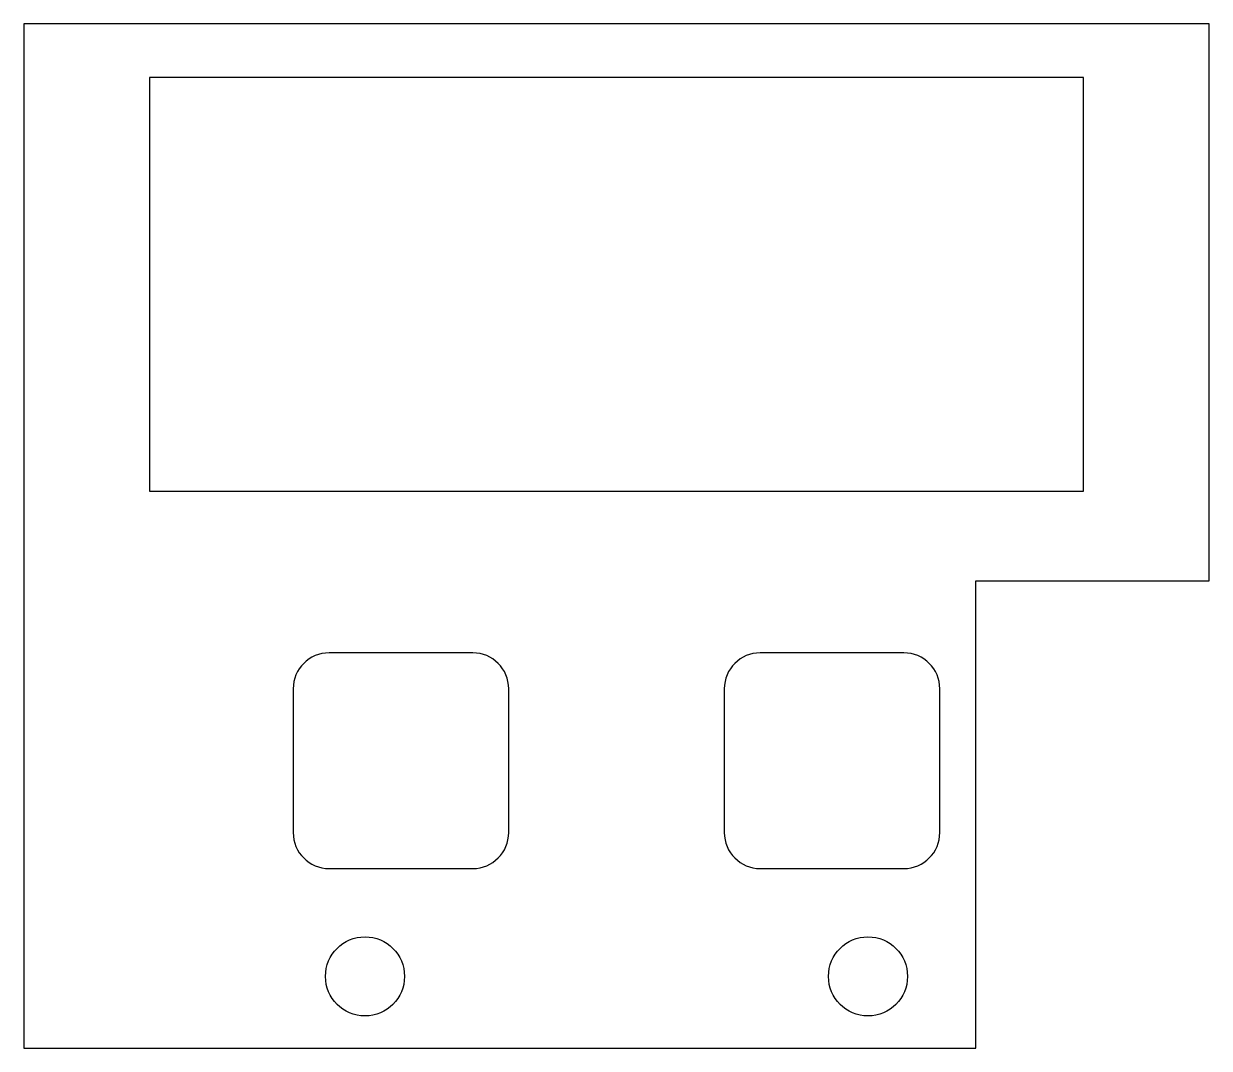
# Model space of a CAD drawing. Header units: millimetres. Extents: x -16.5 to 16.5, y -14.2 to 14.2.
import ezdxf

# ---------------------------------------------------------------- set-up
doc = ezdxf.new("R2010")
doc.units = ezdxf.units.MM

msp = doc.modelspace()

# ---------------------------------------------------------------- linework, layer by layer
at = {"color": 7, "linetype": 'Continuous', "lineweight": 25}
for p, q in [((16.5, 14.25), (-16.5, 14.25)), ((-16.5, 14.25), (-16.5, -14.25)), ((16.5, -1.25), (16.5, 14.25)), ((-13, 12.75), (-13, 1.25)), ((13, 12.75), (-13, 12.75)), ((13, 1.25), (13, 12.75)), ((-13, 1.25), (13, 1.25)), ((10, -14.25), (10, -1.25)), ((10, -1.25), (16.5, -1.25)), ((-4, -3.25), (-8, -3.25)), ((8, -3.25), (4, -3.25)), ((-9, -4.25), (-9, -8.25)), ((-3, -8.25), (-3, -4.25)), ((3, -4.25), (3, -8.25)), ((9, -8.25), (9, -4.25)), ((-8, -9.25), (-4, -9.25)), ((4, -9.25), (8, -9.25)), ((-16.5, -14.25), (10, -14.25))]:
    msp.add_line(p, q, dxfattribs=at)
for centre in [(-7, -12.25), (7, -12.25)]:
    msp.add_circle(centre, 1.1, dxfattribs=at)
for centre, start, end in [((-8, -4.25), 90, 180), ((-4, -4.25), 0, 90), ((4, -4.25), 90, 180), ((8, -4.25), 0, 90), ((-8, -8.25), 180, 270), ((-4, -8.25), 270, 0), ((4, -8.25), 180, 270), ((8, -8.25), 270, 0)]:
    msp.add_arc(centre, 1, start, end, dxfattribs=at)

doc.saveas('drawing.dxf')
